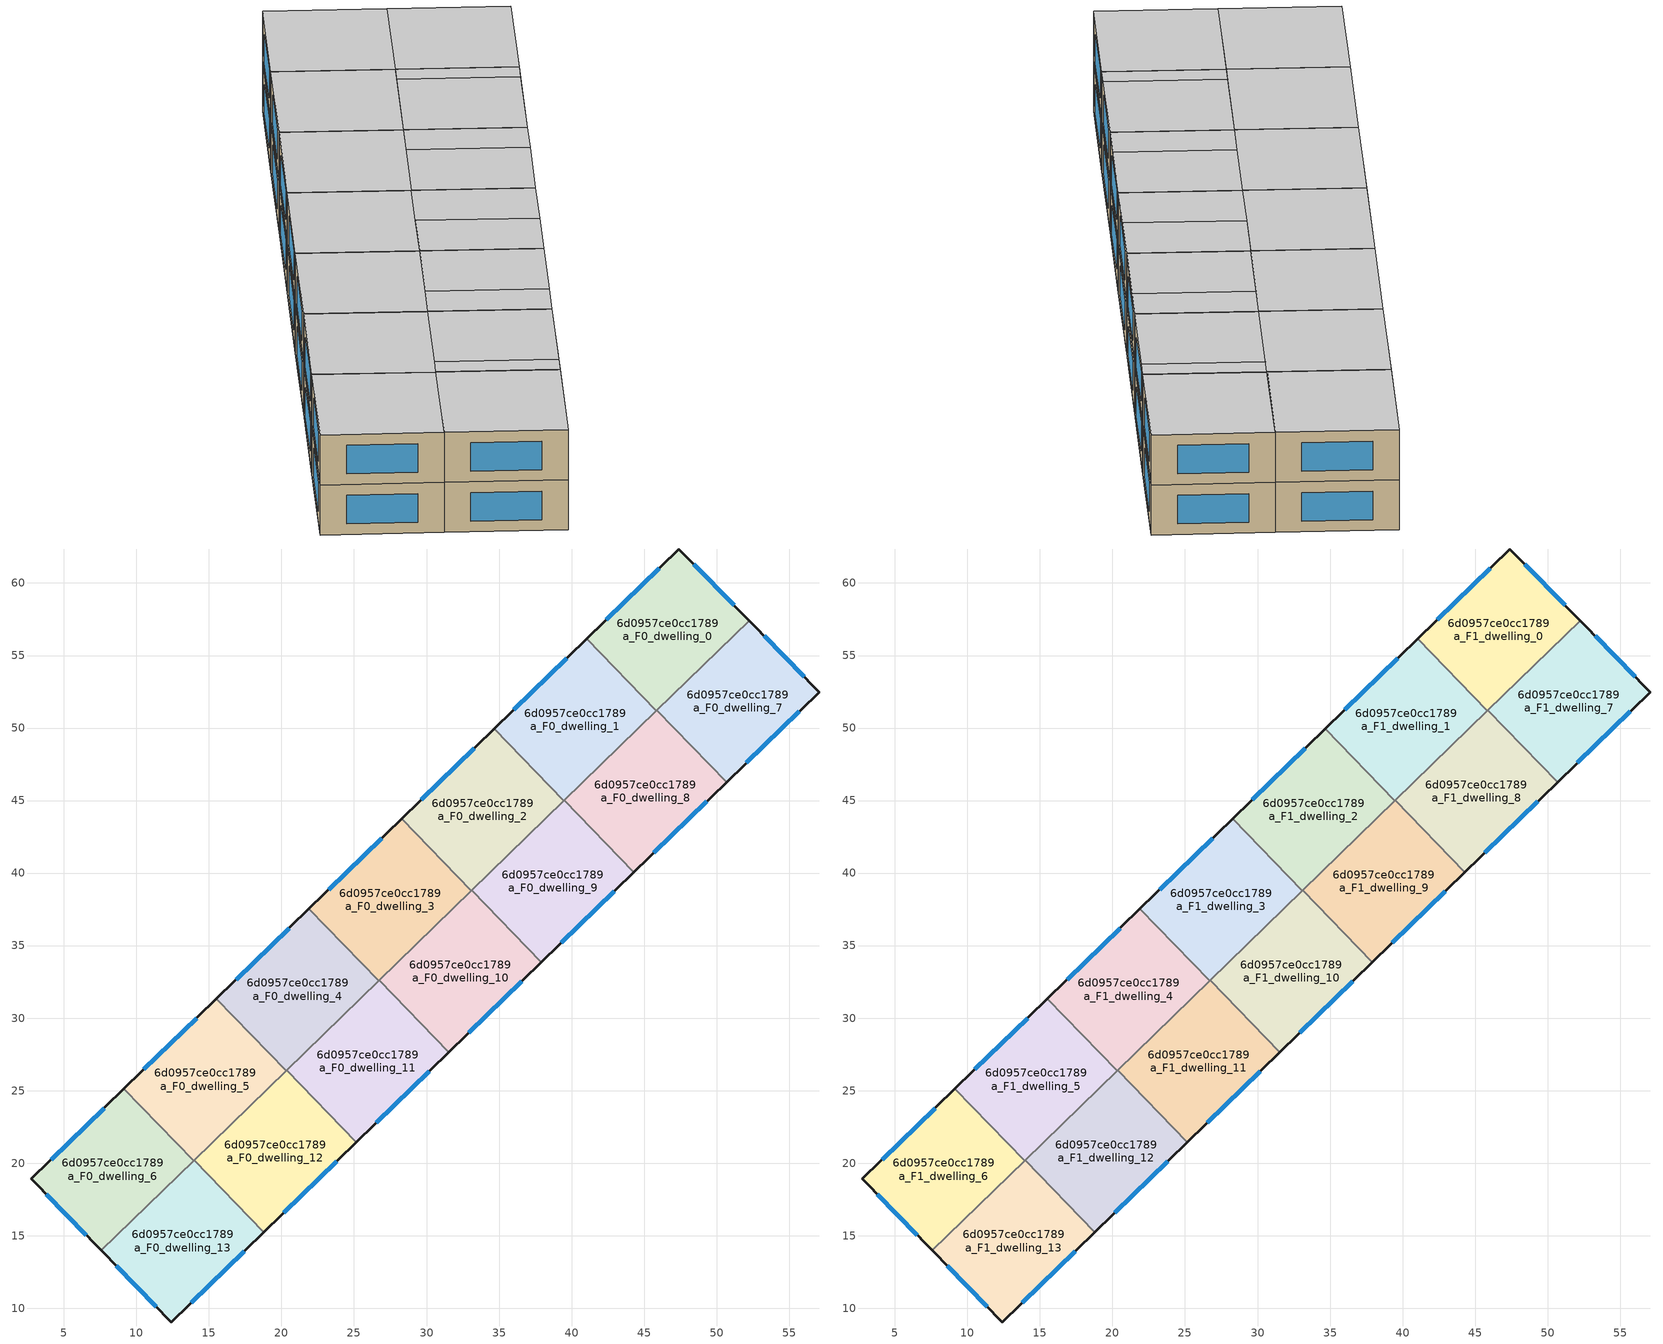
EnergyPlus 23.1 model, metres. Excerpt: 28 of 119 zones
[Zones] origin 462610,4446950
6d0957ce0cc1789a_F0_dwelling_0
 floor ground (EU_floor_Construction): 47.41,62.34 52.24,57.41 45.85,51.2 41.04,56.15 z0
 wall outside (EU_wall_Construction): 52.24,57.41 47.41,62.34 41.04,56.15 z0:3
 wall to 6d0957ce0cc1789a_F0_dwelling_1 (EU_wall_Construction): 41.04,56.15 45.85,51.2 z0:3
 wall to 6d0957ce0cc1789a_F0_dwelling_7 (EU_wall_Construction): 45.87,51.22 52.24,57.41 z0:3
 wall to 6d0957ce0cc1789a_F0_dwelling_8 (EU_wall_Construction): 45.85,51.2 45.87,51.22 z0:3
 window (EU_Window_Construction): 46.04,61.02 42.4,57.47 / 51.2,58.47 48.44,61.29 z0.64:2.36
6d0957ce0cc1789a_F0_dwelling_1
 floor ground (EU_floor_Construction): 41.04,56.15 45.85,51.2 39.47,44.99 34.66,49.94 z0
 wall outside (EU_wall_Construction): 41.04,56.15 34.66,49.94 z0:3
 wall to 6d0957ce0cc1789a_F0_dwelling_2 (EU_wall_Construction): 34.66,49.94 39.47,44.99 z0:3
 wall to 6d0957ce0cc1789a_F0_dwelling_8 (EU_wall_Construction): 39.49,45.01 45.85,51.2 z0:3
 wall to 6d0957ce0cc1789a_F0_dwelling_9 (EU_wall_Construction): 39.47,44.99 39.49,45.01 z0:3
 window (EU_Window_Construction): 39.67,54.82 36.02,51.27 z0.64:2.36
6d0957ce0cc1789a_F0_dwelling_10
 floor ground (EU_floor_Construction): 33.11,38.81 37.92,33.86 31.54,27.66 26.73,32.6 z0
 wall outside (EU_wall_Construction): 31.54,27.66 37.92,33.86 z0:3
 wall to 6d0957ce0cc1789a_F0_dwelling_9 (EU_wall_Construction): 37.92,33.86 33.11,38.81 z0:3
 wall to 6d0957ce0cc1789a_F0_dwelling_11 (EU_wall_Construction): 26.73,32.6 31.54,27.66 z0:3
 wall to 6d0957ce0cc1789a_F0_dwelling_3 (EU_wall_Construction): 33.09,38.79 26.73,32.6 z0:3
 wall to 6d0957ce0cc1789a_F0_dwelling_2 (EU_wall_Construction): 33.11,38.81 33.09,38.79 z0:3
 window (EU_Window_Construction): 32.91,28.98 36.56,32.53 z0.64:2.36
6d0957ce0cc1789a_F0_dwelling_11
 floor ground (EU_floor_Construction): 26.73,32.6 31.54,27.66 25.16,21.45 20.35,26.4 z0
 wall outside (EU_wall_Construction): 25.16,21.45 31.54,27.66 z0:3
 wall to 6d0957ce0cc1789a_F0_dwelling_12 (EU_wall_Construction): 20.35,26.4 25.16,21.45 z0:3
 wall to 6d0957ce0cc1789a_F0_dwelling_4 (EU_wall_Construction): 26.71,32.59 20.35,26.4 z0:3
 wall to 6d0957ce0cc1789a_F0_dwelling_3 (EU_wall_Construction): 26.73,32.6 26.71,32.59 z0:3
 window (EU_Window_Construction): 26.53,22.78 30.18,26.33 z0.64:2.36
6d0957ce0cc1789a_F0_dwelling_12
 floor ground (EU_floor_Construction): 20.35,26.4 25.16,21.45 18.78,15.25 13.97,20.2 z0
 wall outside (EU_wall_Construction): 18.78,15.25 25.16,21.45 z0:3
 wall to 6d0957ce0cc1789a_F0_dwelling_13 (EU_wall_Construction): 13.97,20.2 18.78,15.25 z0:3
 wall to 6d0957ce0cc1789a_F0_dwelling_5 (EU_wall_Construction): 20.33,26.38 13.97,20.2 z0:3
 wall to 6d0957ce0cc1789a_F0_dwelling_4 (EU_wall_Construction): 20.35,26.4 20.33,26.38 z0:3
 window (EU_Window_Construction): 20.15,16.58 23.8,20.12 z0.64:2.36
6d0957ce0cc1789a_F0_dwelling_13
 floor ground (EU_floor_Construction): 13.97,20.2 18.78,15.25 12.41,9.05 7.58,13.98 z0
 wall outside (EU_wall_Construction): 7.58,13.98 12.41,9.05 18.78,15.25 z0:3
 wall to 6d0957ce0cc1789a_F0_dwelling_6 (EU_wall_Construction): 13.95,20.18 7.58,13.98 z0:3
 wall to 6d0957ce0cc1789a_F0_dwelling_5 (EU_wall_Construction): 13.97,20.19 13.95,20.18 z0:3
 window (EU_Window_Construction): 13.78,10.38 17.42,13.92 / 8.62,12.93 11.38,10.11 z0.64:2.36
6d0957ce0cc1789a_F0_dwelling_2
 floor ground (EU_floor_Construction): 34.66,49.94 39.47,44.99 33.09,38.79 28.28,43.74 z0
 wall outside (EU_wall_Construction): 34.66,49.94 28.28,43.74 z0:3
 wall to 6d0957ce0cc1789a_F0_dwelling_3 (EU_wall_Construction): 28.28,43.74 33.09,38.79 z0:3
 wall to 6d0957ce0cc1789a_F0_dwelling_9 (EU_wall_Construction): 33.11,38.81 39.47,44.99 z0:3
 window (EU_Window_Construction): 33.29,48.62 29.64,45.07 z0.64:2.36
6d0957ce0cc1789a_F0_dwelling_3
 floor ground (EU_floor_Construction): 28.28,43.74 33.09,38.79 26.71,32.59 21.9,37.54 z0
 wall outside (EU_wall_Construction): 28.28,43.74 21.9,37.54 z0:3
 wall to 6d0957ce0cc1789a_F0_dwelling_4 (EU_wall_Construction): 21.9,37.54 26.71,32.59 z0:3
 window (EU_Window_Construction): 26.91,42.41 23.26,38.87 z0.64:2.36
6d0957ce0cc1789a_F0_dwelling_4
 floor ground (EU_floor_Construction): 21.9,37.54 26.71,32.59 20.33,26.38 15.52,31.33 z0
 wall outside (EU_wall_Construction): 21.9,37.54 15.52,31.33 z0:3
 wall to 6d0957ce0cc1789a_F0_dwelling_5 (EU_wall_Construction): 15.52,31.33 20.33,26.38 z0:3
 window (EU_Window_Construction): 20.53,36.21 16.88,32.66 z0.64:2.36
6d0957ce0cc1789a_F0_dwelling_5
 floor ground (EU_floor_Construction): 15.52,31.33 20.33,26.38 13.95,20.18 9.14,25.13 z0
 wall outside (EU_wall_Construction): 15.52,31.33 9.14,25.13 z0:3
 wall to 6d0957ce0cc1789a_F0_dwelling_6 (EU_wall_Construction): 9.14,25.13 13.95,20.18 z0:3
 window (EU_Window_Construction): 14.15,30 10.51,26.46 z0.64:2.36
6d0957ce0cc1789a_F0_dwelling_6
 floor ground (EU_floor_Construction): 9.14,25.13 13.95,20.18 7.58,13.98 2.75,18.92 z0
 wall outside (EU_wall_Construction): 9.14,25.13 2.75,18.92 7.58,13.98 z0:3
 window (EU_Window_Construction): 3.79,17.86 6.55,15.04 / 7.77,23.8 4.12,20.25 z0.64:2.36
6d0957ce0cc1789a_F0_dwelling_7
 floor ground (EU_floor_Construction): 52.24,57.41 57.07,52.48 50.68,46.27 45.87,51.22 z0
 wall outside (EU_wall_Construction): 50.68,46.27 57.07,52.48 52.24,57.41 z0:3
 wall to 6d0957ce0cc1789a_F0_dwelling_8 (EU_wall_Construction): 45.87,51.22 50.68,46.27 z0:3
 window (EU_Window_Construction): 56.04,53.54 53.27,56.36 / 52.05,47.6 55.7,51.15 z0.64:2.36
6d0957ce0cc1789a_F0_dwelling_8
 floor ground (EU_floor_Construction): 45.87,51.22 50.68,46.27 44.3,40.07 39.49,45.01 z0
 wall outside (EU_wall_Construction): 44.3,40.07 50.68,46.27 z0:3
 wall to 6d0957ce0cc1789a_F0_dwelling_9 (EU_wall_Construction): 39.49,45.01 44.3,40.07 z0:3
 window (EU_Window_Construction): 45.67,41.39 49.32,44.94 z0.64:2.36
6d0957ce0cc1789a_F0_dwelling_9
 floor ground (EU_floor_Construction): 39.49,45.01 44.3,40.07 37.92,33.86 33.11,38.81 z0
 wall outside (EU_wall_Construction): 37.92,33.86 44.3,40.07 z0:3
 window (EU_Window_Construction): 39.29,35.19 42.94,38.74 z0.64:2.36
6d0957ce0cc1789a_F1_dwelling_0
 floor to 6d0957ce0cc1789a_F0_dwelling_0 (EU_floor_Construction): 47.41,62.34 52.24,57.41 45.85,51.2 41.04,56.15 z3
 wall outside (EU_wall_Construction): 52.24,57.41 47.41,62.34 41.04,56.15 z3:6
 wall to 6d0957ce0cc1789a_F1_dwelling_1 (EU_wall_Construction): 41.04,56.15 45.85,51.2 z3:6
 wall to 6d0957ce0cc1789a_F1_dwelling_7 (EU_wall_Construction): 45.87,51.22 52.24,57.41 z3:6
 wall to 6d0957ce0cc1789a_F1_dwelling_8 (EU_wall_Construction): 45.85,51.2 45.87,51.22 z3:6
 window (EU_Window_Construction): 46.04,61.02 42.4,57.47 / 51.2,58.47 48.44,61.29 z3.64:5.36
 ceiling to 6d0957ce0cc1789a_F2_dwelling_0 (EU_floor_Construction): 52.24,57.41 47.41,62.34 41.04,56.15 45.85,51.2 z6
6d0957ce0cc1789a_F1_dwelling_1
 floor to 6d0957ce0cc1789a_F0_dwelling_1 (EU_floor_Construction): 41.04,56.15 45.85,51.2 39.47,44.99 34.66,49.94 z3
 wall outside (EU_wall_Construction): 41.04,56.15 34.66,49.94 z3:6
 wall to 6d0957ce0cc1789a_F1_dwelling_2 (EU_wall_Construction): 34.66,49.94 39.47,44.99 z3:6
 wall to 6d0957ce0cc1789a_F1_dwelling_8 (EU_wall_Construction): 39.49,45.01 45.85,51.2 z3:6
 wall to 6d0957ce0cc1789a_F1_dwelling_9 (EU_wall_Construction): 39.47,44.99 39.49,45.01 z3:6
 window (EU_Window_Construction): 39.67,54.82 36.02,51.27 z3.64:5.36
 ceiling to 6d0957ce0cc1789a_F2_dwelling_1 (EU_floor_Construction): 45.85,51.2 41.04,56.15 34.66,49.94 39.47,44.99 z6
6d0957ce0cc1789a_F1_dwelling_10
 floor to 6d0957ce0cc1789a_F0_dwelling_10 (EU_floor_Construction): 33.11,38.81 37.92,33.86 31.54,27.66 26.73,32.6 z3
 wall outside (EU_wall_Construction): 31.54,27.66 37.92,33.86 z3:6
 wall to 6d0957ce0cc1789a_F1_dwelling_9 (EU_wall_Construction): 37.92,33.86 33.11,38.81 z3:6
 wall to 6d0957ce0cc1789a_F1_dwelling_11 (EU_wall_Construction): 26.73,32.6 31.54,27.66 z3:6
 wall to 6d0957ce0cc1789a_F1_dwelling_3 (EU_wall_Construction): 33.09,38.79 26.73,32.6 z3:6
 wall to 6d0957ce0cc1789a_F1_dwelling_2 (EU_wall_Construction): 33.11,38.81 33.09,38.79 z3:6
 window (EU_Window_Construction): 32.91,28.98 36.56,32.53 z3.64:5.36
 ceiling to 6d0957ce0cc1789a_F2_dwelling_10 (EU_floor_Construction): 34.73,30.76 29.92,35.71 26.73,32.6 31.54,27.66 z6
 ceiling adiabatic (EU_roof_Construction): 37.92,33.86 33.11,38.81 29.92,35.71 34.73,30.76 z6
6d0957ce0cc1789a_F1_dwelling_11
 floor to 6d0957ce0cc1789a_F0_dwelling_11 (EU_floor_Construction): 26.73,32.6 31.54,27.66 25.16,21.45 20.35,26.4 z3
 wall outside (EU_wall_Construction): 25.16,21.45 31.54,27.66 z3:6
 wall to 6d0957ce0cc1789a_F1_dwelling_12 (EU_wall_Construction): 20.35,26.4 25.16,21.45 z3:6
 wall to 6d0957ce0cc1789a_F1_dwelling_4 (EU_wall_Construction): 26.71,32.59 20.35,26.4 z3:6
 wall to 6d0957ce0cc1789a_F1_dwelling_3 (EU_wall_Construction): 26.73,32.6 26.71,32.59 z3:6
 window (EU_Window_Construction): 26.53,22.78 30.18,26.33 z3.64:5.36
 ceiling adiabatic (EU_roof_Construction): 27.29,23.52 22.48,28.47 20.35,26.4 25.16,21.45 z6
 ceiling to 6d0957ce0cc1789a_F2_dwelling_10 (EU_floor_Construction): 31.54,27.66 26.73,32.6 22.48,28.47 27.29,23.52 z6
6d0957ce0cc1789a_F1_dwelling_12
 floor to 6d0957ce0cc1789a_F0_dwelling_12 (EU_floor_Construction): 20.35,26.4 25.16,21.45 18.78,15.25 13.97,20.2 z3
 wall outside (EU_wall_Construction): 18.78,15.25 25.16,21.45 z3:6
 wall to 6d0957ce0cc1789a_F1_dwelling_13 (EU_wall_Construction): 13.97,20.2 18.78,15.25 z3:6
 wall to 6d0957ce0cc1789a_F1_dwelling_5 (EU_wall_Construction): 20.33,26.38 13.97,20.2 z3:6
 wall to 6d0957ce0cc1789a_F1_dwelling_4 (EU_wall_Construction): 20.35,26.4 20.33,26.38 z3:6
 window (EU_Window_Construction): 20.15,16.58 23.8,20.12 z3.64:5.36
 ceiling to 6d0957ce0cc1789a_F2_dwelling_12 (EU_floor_Construction): 19.85,16.28 15.03,21.23 13.97,20.2 18.78,15.25 z6
 ceiling to 6d0957ce0cc1789a_F2_dwelling_11 (EU_floor_Construction): 25.16,21.45 20.35,26.4 15.03,21.23 19.85,16.28 z6
6d0957ce0cc1789a_F1_dwelling_13
 floor to 6d0957ce0cc1789a_F0_dwelling_13 (EU_floor_Construction): 13.97,20.2 18.78,15.25 12.41,9.05 7.58,13.98 z3
 wall outside (EU_wall_Construction): 7.58,13.98 12.41,9.05 18.78,15.25 z3:6
 wall to 6d0957ce0cc1789a_F1_dwelling_6 (EU_wall_Construction): 13.95,20.18 7.58,13.98 z3:6
 wall to 6d0957ce0cc1789a_F1_dwelling_5 (EU_wall_Construction): 13.97,20.19 13.95,20.18 z3:6
 window (EU_Window_Construction): 13.78,10.38 17.42,13.92 / 8.62,12.93 11.38,10.11 z3.64:5.36
 ceiling to 6d0957ce0cc1789a_F2_dwelling_12 (EU_floor_Construction): 18.78,15.25 13.97,20.2 7.58,13.98 12.41,9.05 z6
6d0957ce0cc1789a_F1_dwelling_2
 floor to 6d0957ce0cc1789a_F0_dwelling_2 (EU_floor_Construction): 34.66,49.94 39.47,44.99 33.09,38.79 28.28,43.74 z3
 wall outside (EU_wall_Construction): 34.66,49.94 28.28,43.74 z3:6
 wall to 6d0957ce0cc1789a_F1_dwelling_3 (EU_wall_Construction): 28.28,43.74 33.09,38.79 z3:6
 wall to 6d0957ce0cc1789a_F1_dwelling_9 (EU_wall_Construction): 33.11,38.81 39.47,44.99 z3:6
 window (EU_Window_Construction): 33.29,48.62 29.64,45.07 z3.64:5.36
 ceiling to 6d0957ce0cc1789a_F2_dwelling_2 (EU_floor_Construction): 39.47,44.99 34.66,49.94 28.28,43.74 33.09,38.79 z6
6d0957ce0cc1789a_F1_dwelling_3
 floor to 6d0957ce0cc1789a_F0_dwelling_3 (EU_floor_Construction): 28.28,43.74 33.09,38.79 26.71,32.59 21.9,37.54 z3
 wall outside (EU_wall_Construction): 28.28,43.74 21.9,37.54 z3:6
 wall to 6d0957ce0cc1789a_F1_dwelling_4 (EU_wall_Construction): 21.9,37.54 26.71,32.59 z3:6
 window (EU_Window_Construction): 26.91,42.41 23.26,38.87 z3.64:5.36
 ceiling to 6d0957ce0cc1789a_F2_dwelling_3 (EU_floor_Construction): 33.09,38.79 28.28,43.74 21.9,37.54 26.71,32.59 z6
6d0957ce0cc1789a_F1_dwelling_4
 floor to 6d0957ce0cc1789a_F0_dwelling_4 (EU_floor_Construction): 21.9,37.54 26.71,32.59 20.33,26.38 15.52,31.33 z3
 wall outside (EU_wall_Construction): 21.9,37.54 15.52,31.33 z3:6
 wall to 6d0957ce0cc1789a_F1_dwelling_5 (EU_wall_Construction): 15.52,31.33 20.33,26.38 z3:6
 window (EU_Window_Construction): 20.53,36.21 16.88,32.66 z3.64:5.36
 ceiling to 6d0957ce0cc1789a_F2_dwelling_4 (EU_floor_Construction): 26.71,32.59 21.9,37.54 15.52,31.33 20.33,26.38 z6
6d0957ce0cc1789a_F1_dwelling_5
 floor to 6d0957ce0cc1789a_F0_dwelling_5 (EU_floor_Construction): 15.52,31.33 20.33,26.38 13.95,20.18 9.14,25.13 z3
 wall outside (EU_wall_Construction): 15.52,31.33 9.14,25.13 z3:6
 wall to 6d0957ce0cc1789a_F1_dwelling_6 (EU_wall_Construction): 9.14,25.13 13.95,20.18 z3:6
 window (EU_Window_Construction): 14.15,30 10.51,26.46 z3.64:5.36
 ceiling to 6d0957ce0cc1789a_F2_dwelling_5 (EU_floor_Construction): 20.33,26.38 15.52,31.33 9.14,25.13 13.95,20.18 z6
6d0957ce0cc1789a_F1_dwelling_6
 floor to 6d0957ce0cc1789a_F0_dwelling_6 (EU_floor_Construction): 9.14,25.13 13.95,20.18 7.58,13.98 2.75,18.92 z3
 wall outside (EU_wall_Construction): 9.14,25.13 2.75,18.92 7.58,13.98 z3:6
 window (EU_Window_Construction): 3.79,17.86 6.55,15.04 / 7.77,23.8 4.12,20.25 z3.64:5.36
 ceiling to 6d0957ce0cc1789a_F2_dwelling_6 (EU_floor_Construction): 13.95,20.18 9.14,25.13 2.75,18.92 7.58,13.98 z6
6d0957ce0cc1789a_F1_dwelling_7
 floor to 6d0957ce0cc1789a_F0_dwelling_7 (EU_floor_Construction): 52.24,57.41 57.07,52.48 50.68,46.27 45.87,51.22 z3
 wall outside (EU_wall_Construction): 50.68,46.27 57.07,52.48 52.24,57.41 z3:6
 wall to 6d0957ce0cc1789a_F1_dwelling_8 (EU_wall_Construction): 45.87,51.22 50.68,46.27 z3:6
 window (EU_Window_Construction): 56.04,53.54 53.27,56.36 / 52.05,47.6 55.7,51.15 z3.64:5.36
 ceiling to 6d0957ce0cc1789a_F2_dwelling_7 (EU_floor_Construction): 57.07,52.48 52.24,57.41 45.87,51.22 50.68,46.27 z6
6d0957ce0cc1789a_F1_dwelling_8
 floor to 6d0957ce0cc1789a_F0_dwelling_8 (EU_floor_Construction): 45.87,51.22 50.68,46.27 44.3,40.07 39.49,45.01 z3
 wall outside (EU_wall_Construction): 44.3,40.07 50.68,46.27 z3:6
 wall to 6d0957ce0cc1789a_F1_dwelling_9 (EU_wall_Construction): 39.49,45.01 44.3,40.07 z3:6
 window (EU_Window_Construction): 45.67,41.39 49.32,44.94 z3.64:5.36
 ceiling adiabatic (EU_roof_Construction): 49.62,45.24 44.81,50.18 39.49,45.01 44.3,40.07 z6
 ceiling to 6d0957ce0cc1789a_F2_dwelling_7 (EU_floor_Construction): 50.68,46.27 45.87,51.22 44.81,50.18 49.62,45.24 z6
6d0957ce0cc1789a_F1_dwelling_9
 floor to 6d0957ce0cc1789a_F0_dwelling_9 (EU_floor_Construction): 39.49,45.01 44.3,40.07 37.92,33.86 33.11,38.81 z3
 wall outside (EU_wall_Construction): 37.92,33.86 44.3,40.07 z3:6
 window (EU_Window_Construction): 39.29,35.19 42.94,38.74 z3.64:5.36
 ceiling to 6d0957ce0cc1789a_F2_dwelling_9 (EU_floor_Construction): 42.18,38 37.36,42.95 33.11,38.81 37.92,33.86 z6
 ceiling adiabatic (EU_roof_Construction): 44.3,40.07 39.49,45.01 37.36,42.95 42.18,38 z6
[Building]
EU S2 Campaign: North Axis=0; Terrain=City; Solar Distribution=FullExterior
[Site:Location]
Yerevan-Zvartnots.Intl.AP: Latitude=40.15; Longitude=44.383; Time Zone=4; Elevation=854
[SizingPeriod:WeatherFileDays]
AnnualSizingPeriod: Begin Month=1; Begin Day of Month=1; End Month=12; End Day of Month=31; Day of Week for Start Day=Monday; Use Weather File Daylight Saving Period=No; Use Weather File Rain and Snow Indicators=No
[MATERIAL]
EU_InternalMass_Material: Roughness=MediumRough; Thickness=0.1; Conductivity=1; Density=1800; Specific Heat=900; Thermal Absorptance=0.9; Solar Absorptance=0.7; Visible Absorptance=0.7
[MATERIAL:NOMASS] Roughness=MediumRough; Thermal Absorptance=0.9; Solar Absorptance=0.7; Visible Absorptance=0.7
Name | Thermal Resistance
EU_wall_NoMass | 1.05043
EU_roof_NoMass | 1.45357
EU_floor_NoMass | 0.478065
[WINDOWMATERIAL:SIMPLEGLAZINGSYSTEM]
EU_Window_SimpleGlazing: UFactor=2.5566; Solar Heat Gain Coefficient=0.75; Visible Transmittance=0.75
[CONSTRUCTION]
EU_wall_Construction: EU_wall_NoMass
EU_roof_Construction: EU_roof_NoMass
EU_floor_Construction: EU_floor_NoMass
EU_Window_Construction: EU_Window_SimpleGlazing
EU_InternalMass_Construction: EU_InternalMass_Material
[ZONE] Type=1; Multiplier=1; Ceiling Height=autocalculate; Floor Area=autocalculate; Part of Total Floor Area=Yes
Name | Volume
6d0957ce0cc1789a_F0_dwelling_0; 6d0957ce0cc1789a_F1_dwelling_0; 6d0957ce0cc1789a_F0_dwelling_7; 6d0957ce0cc1789a_F1_dwelling_7 | 184.315
6d0957ce0cc1789a_F0_dwelling_1; 6d0957ce0cc1789a_F1_dwelling_1 | 184.337
6d0957ce0cc1789a_F0_dwelling_10; 6d0957ce0cc1789a_F1_dwelling_10 | 184.335
6d0957ce0cc1789a_F0_dwelling_11; 6d0957ce0cc1789a_F1_dwelling_11 | 184.306
6d0957ce0cc1789a_F0_dwelling_12; 6d0957ce0cc1789a_F1_dwelling_12; 6d0957ce0cc1789a_F0_dwelling_9; 6d0957ce0cc1789a_F1_dwelling_9 | 184.318
6d0957ce0cc1789a_F0_dwelling_13; 6d0957ce0cc1789a_F1_dwelling_13 | 184.302
6d0957ce0cc1789a_F0_dwelling_2; 6d0957ce0cc1789a_F1_dwelling_2 | 184.326
6d0957ce0cc1789a_F0_dwelling_3; 6d0957ce0cc1789a_F1_dwelling_3; 6d0957ce0cc1789a_F0_dwelling_4; 6d0957ce0cc1789a_F1_dwelling_4 | 184.329
6d0957ce0cc1789a_F0_dwelling_5; 6d0957ce0cc1789a_F1_dwelling_5 | 184.33
6d0957ce0cc1789a_F0_dwelling_6; 6d0957ce0cc1789a_F1_dwelling_6 | 184.331
6d0957ce0cc1789a_F0_dwelling_8; 6d0957ce0cc1789a_F1_dwelling_8 | 184.288
[INTERNALMASS] Construction=EU_InternalMass_Construction
Name | Zone or ZoneList | Surface Area
6d0957ce0cc1789a_F0_dwelling_0_EU_InternalMass | 6d0957ce0cc1789a_F0_dwelling_0 | 61.4383
6d0957ce0cc1789a_F0_dwelling_1_EU_InternalMass | 6d0957ce0cc1789a_F0_dwelling_1 | 61.4456
6d0957ce0cc1789a_F0_dwelling_2_EU_InternalMass | 6d0957ce0cc1789a_F0_dwelling_2 | 61.4421
6d0957ce0cc1789a_F0_dwelling_3_EU_InternalMass | 6d0957ce0cc1789a_F0_dwelling_3 | 61.4429
6d0957ce0cc1789a_F0_dwelling_4_EU_InternalMass | 6d0957ce0cc1789a_F0_dwelling_4 | 61.4429
6d0957ce0cc1789a_F0_dwelling_5_EU_InternalMass | 6d0957ce0cc1789a_F0_dwelling_5 | 61.4435
6d0957ce0cc1789a_F0_dwelling_6_EU_InternalMass | 6d0957ce0cc1789a_F0_dwelling_6 | 61.4437
6d0957ce0cc1789a_F0_dwelling_7_EU_InternalMass | 6d0957ce0cc1789a_F0_dwelling_7 | 61.4383
6d0957ce0cc1789a_F0_dwelling_8_EU_InternalMass | 6d0957ce0cc1789a_F0_dwelling_8 | 61.4295
6d0957ce0cc1789a_F0_dwelling_9_EU_InternalMass | 6d0957ce0cc1789a_F0_dwelling_9 | 61.4393
6d0957ce0cc1789a_F0_dwelling_10_EU_InternalMass | 6d0957ce0cc1789a_F0_dwelling_10 | 61.4449
6d0957ce0cc1789a_F0_dwelling_11_EU_InternalMass | 6d0957ce0cc1789a_F0_dwelling_11 | 61.4351
6d0957ce0cc1789a_F0_dwelling_12_EU_InternalMass | 6d0957ce0cc1789a_F0_dwelling_12 | 61.4393
6d0957ce0cc1789a_F0_dwelling_13_EU_InternalMass | 6d0957ce0cc1789a_F0_dwelling_13 | 61.4339
6d0957ce0cc1789a_F1_dwelling_0_EU_InternalMass | 6d0957ce0cc1789a_F1_dwelling_0 | 61.4383
6d0957ce0cc1789a_F1_dwelling_1_EU_InternalMass | 6d0957ce0cc1789a_F1_dwelling_1 | 61.4456
6d0957ce0cc1789a_F1_dwelling_2_EU_InternalMass | 6d0957ce0cc1789a_F1_dwelling_2 | 61.4421
6d0957ce0cc1789a_F1_dwelling_3_EU_InternalMass | 6d0957ce0cc1789a_F1_dwelling_3 | 61.4429
6d0957ce0cc1789a_F1_dwelling_4_EU_InternalMass | 6d0957ce0cc1789a_F1_dwelling_4 | 61.4429
6d0957ce0cc1789a_F1_dwelling_5_EU_InternalMass | 6d0957ce0cc1789a_F1_dwelling_5 | 61.4435
6d0957ce0cc1789a_F1_dwelling_6_EU_InternalMass | 6d0957ce0cc1789a_F1_dwelling_6 | 61.4437
6d0957ce0cc1789a_F1_dwelling_7_EU_InternalMass | 6d0957ce0cc1789a_F1_dwelling_7 | 61.4383
6d0957ce0cc1789a_F1_dwelling_8_EU_InternalMass | 6d0957ce0cc1789a_F1_dwelling_8 | 61.4295
6d0957ce0cc1789a_F1_dwelling_9_EU_InternalMass | 6d0957ce0cc1789a_F1_dwelling_9 | 61.4393
6d0957ce0cc1789a_F1_dwelling_10_EU_InternalMass | 6d0957ce0cc1789a_F1_dwelling_10 | 61.4449
6d0957ce0cc1789a_F1_dwelling_11_EU_InternalMass | 6d0957ce0cc1789a_F1_dwelling_11 | 61.4351
6d0957ce0cc1789a_F1_dwelling_12_EU_InternalMass | 6d0957ce0cc1789a_F1_dwelling_12 | 61.4393
6d0957ce0cc1789a_F1_dwelling_13_EU_InternalMass | 6d0957ce0cc1789a_F1_dwelling_13 | 61.4339
[OTHEREQUIPMENT] Fuel Type=Electricity; Design Level Calculation Method=Watts/Area; Power per Zone Floor Area=1; Fraction Latent=0; Fraction Radiant=0; Fraction Lost=0; Carbon Dioxide Generation Rate=0; EndUse Subcategory=EU_Step8_InternalGains
Name | Zone or ZoneList or Space or SpaceList | Schedule
EU_Step8_InternalGain_6d0957ce0cc1789a_F0_dwelling_0_f000 | 6d0957ce0cc1789a_F0_dwelling_0 | EU_Step8_GainSchedule_6d0957ce0cc1789a_F0_dwelling_0_f000
EU_Step8_InternalGain_6d0957ce0cc1789a_F0_dwelling_1_f000 | 6d0957ce0cc1789a_F0_dwelling_1 | EU_Step8_GainSchedule_6d0957ce0cc1789a_F0_dwelling_1_f000
EU_Step8_InternalGain_6d0957ce0cc1789a_F0_dwelling_2_f000 | 6d0957ce0cc1789a_F0_dwelling_2 | EU_Step8_GainSchedule_6d0957ce0cc1789a_F0_dwelling_2_f000
EU_Step8_InternalGain_6d0957ce0cc1789a_F0_dwelling_3_f000 | 6d0957ce0cc1789a_F0_dwelling_3 | EU_Step8_GainSchedule_6d0957ce0cc1789a_F0_dwelling_3_f000
EU_Step8_InternalGain_6d0957ce0cc1789a_F0_dwelling_4_f000 | 6d0957ce0cc1789a_F0_dwelling_4 | EU_Step8_GainSchedule_6d0957ce0cc1789a_F0_dwelling_4_f000
EU_Step8_InternalGain_6d0957ce0cc1789a_F0_dwelling_5_f000 | 6d0957ce0cc1789a_F0_dwelling_5 | EU_Step8_GainSchedule_6d0957ce0cc1789a_F0_dwelling_5_f000
EU_Step8_InternalGain_6d0957ce0cc1789a_F0_dwelling_6_f000 | 6d0957ce0cc1789a_F0_dwelling_6 | EU_Step8_GainSchedule_6d0957ce0cc1789a_F0_dwelling_6_f000
EU_Step8_InternalGain_6d0957ce0cc1789a_F0_dwelling_7_f000 | 6d0957ce0cc1789a_F0_dwelling_7 | EU_Step8_GainSchedule_6d0957ce0cc1789a_F0_dwelling_7_f000
EU_Step8_InternalGain_6d0957ce0cc1789a_F0_dwelling_8_f000 | 6d0957ce0cc1789a_F0_dwelling_8 | EU_Step8_GainSchedule_6d0957ce0cc1789a_F0_dwelling_8_f000
EU_Step8_InternalGain_6d0957ce0cc1789a_F0_dwelling_9_f000 | 6d0957ce0cc1789a_F0_dwelling_9 | EU_Step8_GainSchedule_6d0957ce0cc1789a_F0_dwelling_9_f000
EU_Step8_InternalGain_6d0957ce0cc1789a_F0_dwelling_10_f000 | 6d0957ce0cc1789a_F0_dwelling_10 | EU_Step8_GainSchedule_6d0957ce0cc1789a_F0_dwelling_10_f000
EU_Step8_InternalGain_6d0957ce0cc1789a_F0_dwelling_11_f000 | 6d0957ce0cc1789a_F0_dwelling_11 | EU_Step8_GainSchedule_6d0957ce0cc1789a_F0_dwelling_11_f000
EU_Step8_InternalGain_6d0957ce0cc1789a_F0_dwelling_12_f000 | 6d0957ce0cc1789a_F0_dwelling_12 | EU_Step8_GainSchedule_6d0957ce0cc1789a_F0_dwelling_12_f000
EU_Step8_InternalGain_6d0957ce0cc1789a_F0_dwelling_13_f000 | 6d0957ce0cc1789a_F0_dwelling_13 | EU_Step8_GainSchedule_6d0957ce0cc1789a_F0_dwelling_13_f000
EU_Step8_InternalGain_6d0957ce0cc1789a_F1_dwelling_0_f000 | 6d0957ce0cc1789a_F1_dwelling_0 | EU_Step8_GainSchedule_6d0957ce0cc1789a_F1_dwelling_0_f000
EU_Step8_InternalGain_6d0957ce0cc1789a_F1_dwelling_1_f000 | 6d0957ce0cc1789a_F1_dwelling_1 | EU_Step8_GainSchedule_6d0957ce0cc1789a_F1_dwelling_1_f000
EU_Step8_InternalGain_6d0957ce0cc1789a_F1_dwelling_2_f000 | 6d0957ce0cc1789a_F1_dwelling_2 | EU_Step8_GainSchedule_6d0957ce0cc1789a_F1_dwelling_2_f000
EU_Step8_InternalGain_6d0957ce0cc1789a_F1_dwelling_3_f000 | 6d0957ce0cc1789a_F1_dwelling_3 | EU_Step8_GainSchedule_6d0957ce0cc1789a_F1_dwelling_3_f000
EU_Step8_InternalGain_6d0957ce0cc1789a_F1_dwelling_4_f000 | 6d0957ce0cc1789a_F1_dwelling_4 | EU_Step8_GainSchedule_6d0957ce0cc1789a_F1_dwelling_4_f000
EU_Step8_InternalGain_6d0957ce0cc1789a_F1_dwelling_5_f000 | 6d0957ce0cc1789a_F1_dwelling_5 | EU_Step8_GainSchedule_6d0957ce0cc1789a_F1_dwelling_5_f000
EU_Step8_InternalGain_6d0957ce0cc1789a_F1_dwelling_6_f000 | 6d0957ce0cc1789a_F1_dwelling_6 | EU_Step8_GainSchedule_6d0957ce0cc1789a_F1_dwelling_6_f000
EU_Step8_InternalGain_6d0957ce0cc1789a_F1_dwelling_7_f000 | 6d0957ce0cc1789a_F1_dwelling_7 | EU_Step8_GainSchedule_6d0957ce0cc1789a_F1_dwelling_7_f000
EU_Step8_InternalGain_6d0957ce0cc1789a_F1_dwelling_8_f000 | 6d0957ce0cc1789a_F1_dwelling_8 | EU_Step8_GainSchedule_6d0957ce0cc1789a_F1_dwelling_8_f000
EU_Step8_InternalGain_6d0957ce0cc1789a_F1_dwelling_9_f000 | 6d0957ce0cc1789a_F1_dwelling_9 | EU_Step8_GainSchedule_6d0957ce0cc1789a_F1_dwelling_9_f000
EU_Step8_InternalGain_6d0957ce0cc1789a_F1_dwelling_10_f000 | 6d0957ce0cc1789a_F1_dwelling_10 | EU_Step8_GainSchedule_6d0957ce0cc1789a_F1_dwelling_10_f000
EU_Step8_InternalGain_6d0957ce0cc1789a_F1_dwelling_11_f000 | 6d0957ce0cc1789a_F1_dwelling_11 | EU_Step8_GainSchedule_6d0957ce0cc1789a_F1_dwelling_11_f000
EU_Step8_InternalGain_6d0957ce0cc1789a_F1_dwelling_12_f000 | 6d0957ce0cc1789a_F1_dwelling_12 | EU_Step8_GainSchedule_6d0957ce0cc1789a_F1_dwelling_12_f000
EU_Step8_InternalGain_6d0957ce0cc1789a_F1_dwelling_13_f000 | 6d0957ce0cc1789a_F1_dwelling_13 | EU_Step8_GainSchedule_6d0957ce0cc1789a_F1_dwelling_13_f000
[ZONEVENTILATION:DESIGNFLOWRATE] Schedule=EU_AlwaysOn; Design Flow Rate Calculation Method=AirChanges/Hour; Air Changes per Hour=0.557805; Ventilation Type=Natural; Fan Pressure Rise=0; Fan Total Efficiency=1; Constant Term Coefficient=1; Temperature Term Coefficient=0; Velocity Term Coefficient=0; Velocity Squared Term Coefficient=0; Minimum Indoor Temperature=-100; Maximum Indoor Temperature=100; Delta Temperature=-100; Minimum Outdoor Temperature=-100; Maximum Outdoor Temperature=100; Maximum Wind Speed=40
Name | Zone or ZoneList or Space or SpaceList
EU_ConstantAir_6d0957ce0cc1789a_F0_dwelling_0 | 6d0957ce0cc1789a_F0_dwelling_0
EU_ConstantAir_6d0957ce0cc1789a_F0_dwelling_1 | 6d0957ce0cc1789a_F0_dwelling_1
EU_ConstantAir_6d0957ce0cc1789a_F0_dwelling_2 | 6d0957ce0cc1789a_F0_dwelling_2
EU_ConstantAir_6d0957ce0cc1789a_F0_dwelling_3 | 6d0957ce0cc1789a_F0_dwelling_3
EU_ConstantAir_6d0957ce0cc1789a_F0_dwelling_4 | 6d0957ce0cc1789a_F0_dwelling_4
EU_ConstantAir_6d0957ce0cc1789a_F0_dwelling_5 | 6d0957ce0cc1789a_F0_dwelling_5
EU_ConstantAir_6d0957ce0cc1789a_F0_dwelling_6 | 6d0957ce0cc1789a_F0_dwelling_6
EU_ConstantAir_6d0957ce0cc1789a_F0_dwelling_7 | 6d0957ce0cc1789a_F0_dwelling_7
EU_ConstantAir_6d0957ce0cc1789a_F0_dwelling_8 | 6d0957ce0cc1789a_F0_dwelling_8
EU_ConstantAir_6d0957ce0cc1789a_F0_dwelling_9 | 6d0957ce0cc1789a_F0_dwelling_9
EU_ConstantAir_6d0957ce0cc1789a_F0_dwelling_10 | 6d0957ce0cc1789a_F0_dwelling_10
EU_ConstantAir_6d0957ce0cc1789a_F0_dwelling_11 | 6d0957ce0cc1789a_F0_dwelling_11
EU_ConstantAir_6d0957ce0cc1789a_F0_dwelling_12 | 6d0957ce0cc1789a_F0_dwelling_12
EU_ConstantAir_6d0957ce0cc1789a_F0_dwelling_13 | 6d0957ce0cc1789a_F0_dwelling_13
EU_ConstantAir_6d0957ce0cc1789a_F1_dwelling_0 | 6d0957ce0cc1789a_F1_dwelling_0
EU_ConstantAir_6d0957ce0cc1789a_F1_dwelling_1 | 6d0957ce0cc1789a_F1_dwelling_1
EU_ConstantAir_6d0957ce0cc1789a_F1_dwelling_2 | 6d0957ce0cc1789a_F1_dwelling_2
EU_ConstantAir_6d0957ce0cc1789a_F1_dwelling_3 | 6d0957ce0cc1789a_F1_dwelling_3
EU_ConstantAir_6d0957ce0cc1789a_F1_dwelling_4 | 6d0957ce0cc1789a_F1_dwelling_4
EU_ConstantAir_6d0957ce0cc1789a_F1_dwelling_5 | 6d0957ce0cc1789a_F1_dwelling_5
EU_ConstantAir_6d0957ce0cc1789a_F1_dwelling_6 | 6d0957ce0cc1789a_F1_dwelling_6
EU_ConstantAir_6d0957ce0cc1789a_F1_dwelling_7 | 6d0957ce0cc1789a_F1_dwelling_7
EU_ConstantAir_6d0957ce0cc1789a_F1_dwelling_8 | 6d0957ce0cc1789a_F1_dwelling_8
EU_ConstantAir_6d0957ce0cc1789a_F1_dwelling_9 | 6d0957ce0cc1789a_F1_dwelling_9
EU_ConstantAir_6d0957ce0cc1789a_F1_dwelling_10 | 6d0957ce0cc1789a_F1_dwelling_10
EU_ConstantAir_6d0957ce0cc1789a_F1_dwelling_11 | 6d0957ce0cc1789a_F1_dwelling_11
EU_ConstantAir_6d0957ce0cc1789a_F1_dwelling_12 | 6d0957ce0cc1789a_F1_dwelling_12
EU_ConstantAir_6d0957ce0cc1789a_F1_dwelling_13 | 6d0957ce0cc1789a_F1_dwelling_13
[HVACTEMPLATE:THERMOSTAT] Constant Heating Setpoint=20; Constant Cooling Setpoint=50
EU_HeatOnly_6d0957ce0cc1789a_F0_dwelling_0; EU_HeatOnly_6d0957ce0cc1789a_F0_dwelling_1; EU_HeatOnly_6d0957ce0cc1789a_F0_dwelling_2; EU_HeatOnly_6d0957ce0cc1789a_F0_dwelling_3; EU_HeatOnly_6d0957ce0cc1789a_F0_dwelling_4; EU_HeatOnly_6d0957ce0cc1789a_F0_dwelling_5; EU_HeatOnly_6d0957ce0cc1789a_F0_dwelling_6; EU_HeatOnly_6d0957ce0cc1789a_F0_dwelling_7; EU_HeatOnly_6d0957ce0cc1789a_F0_dwelling_8; EU_HeatOnly_6d0957ce0cc1789a_F0_dwelling_9; EU_HeatOnly_6d0957ce0cc1789a_F0_dwelling_10; EU_HeatOnly_6d0957ce0cc1789a_F0_dwelling_11; EU_HeatOnly_6d0957ce0cc1789a_F0_dwelling_12; EU_HeatOnly_6d0957ce0cc1789a_F0_dwelling_13; EU_HeatOnly_6d0957ce0cc1789a_F1_dwelling_0; EU_HeatOnly_6d0957ce0cc1789a_F1_dwelling_1; EU_HeatOnly_6d0957ce0cc1789a_F1_dwelling_2; EU_HeatOnly_6d0957ce0cc1789a_F1_dwelling_3; EU_HeatOnly_6d0957ce0cc1789a_F1_dwelling_4; EU_HeatOnly_6d0957ce0cc1789a_F1_dwelling_5; EU_HeatOnly_6d0957ce0cc1789a_F1_dwelling_6; EU_HeatOnly_6d0957ce0cc1789a_F1_dwelling_7; EU_HeatOnly_6d0957ce0cc1789a_F1_dwelling_8; EU_HeatOnly_6d0957ce0cc1789a_F1_dwelling_9; EU_HeatOnly_6d0957ce0cc1789a_F1_dwelling_10; EU_HeatOnly_6d0957ce0cc1789a_F1_dwelling_11; EU_HeatOnly_6d0957ce0cc1789a_F1_dwelling_12; EU_HeatOnly_6d0957ce0cc1789a_F1_dwelling_13; EU_HeatOnly_6d0957ce0cc1789a_F2_dwelling_0; EU_HeatOnly_6d0957ce0cc1789a_F2_dwelling_1; EU_HeatOnly_6d0957ce0cc1789a_F2_dwelling_2; EU_HeatOnly_6d0957ce0cc1789a_F2_dwelling_3; EU_HeatOnly_6d0957ce0cc1789a_F2_dwelling_4; EU_HeatOnly_6d0957ce0cc1789a_F2_dwelling_5; EU_HeatOnly_6d0957ce0cc1789a_F2_dwelling_6; EU_HeatOnly_6d0957ce0cc1789a_F2_dwelling_7; EU_HeatOnly_6d0957ce0cc1789a_F2_dwelling_8; EU_HeatOnly_6d0957ce0cc1789a_F2_dwelling_9; EU_HeatOnly_6d0957ce0cc1789a_F2_dwelling_10; EU_HeatOnly_6d0957ce0cc1789a_F2_dwelling_11; EU_HeatOnly_6d0957ce0cc1789a_F2_dwelling_12; EU_HeatOnly_6d0957ce0cc1789a_F3_dwelling_0; EU_HeatOnly_6d0957ce0cc1789a_F3_dwelling_1; EU_HeatOnly_6d0957ce0cc1789a_F3_dwelling_2; EU_HeatOnly_6d0957ce0cc1789a_F3_dwelling_3; EU_HeatOnly_6d0957ce0cc1789a_F3_dwelling_4; EU_HeatOnly_6d0957ce0cc1789a_F3_dwelling_5; EU_HeatOnly_6d0957ce0cc1789a_F3_dwelling_6; EU_HeatOnly_6d0957ce0cc1789a_F3_dwelling_7; EU_HeatOnly_6d0957ce0cc1789a_F3_dwelling_8; EU_HeatOnly_6d0957ce0cc1789a_F3_dwelling_9; EU_HeatOnly_6d0957ce0cc1789a_F3_dwelling_10; EU_HeatOnly_6d0957ce0cc1789a_F3_dwelling_11; EU_HeatOnly_6d0957ce0cc1789a_F3_dwelling_12; EU_HeatOnly_6d0957ce0cc1789a_F4_dwelling_0; EU_HeatOnly_6d0957ce0cc1789a_F4_dwelling_1; EU_HeatOnly_6d0957ce0cc1789a_F4_dwelling_2; EU_HeatOnly_6d0957ce0cc1789a_F4_dwelling_3; EU_HeatOnly_6d0957ce0cc1789a_F4_dwelling_4; EU_HeatOnly_6d0957ce0cc1789a_F4_dwelling_5; EU_HeatOnly_6d0957ce0cc1789a_F4_dwelling_6; EU_HeatOnly_6d0957ce0cc1789a_F4_dwelling_7; EU_HeatOnly_6d0957ce0cc1789a_F4_dwelling_8; EU_HeatOnly_6d0957ce0cc1789a_F4_dwelling_9; EU_HeatOnly_6d0957ce0cc1789a_F4_dwelling_10; EU_HeatOnly_6d0957ce0cc1789a_F4_dwelling_11; EU_HeatOnly_6d0957ce0cc1789a_F4_dwelling_12; EU_HeatOnly_6d0957ce0cc1789a_F5_dwelling_0; EU_HeatOnly_6d0957ce0cc1789a_F5_dwelling_1; EU_HeatOnly_6d0957ce0cc1789a_F5_dwelling_2; EU_HeatOnly_6d0957ce0cc1789a_F5_dwelling_3; EU_HeatOnly_6d0957ce0cc1789a_F5_dwelling_4; EU_HeatOnly_6d0957ce0cc1789a_F5_dwelling_5; EU_HeatOnly_6d0957ce0cc1789a_F5_dwelling_6; EU_HeatOnly_6d0957ce0cc1789a_F5_dwelling_7; EU_HeatOnly_6d0957ce0cc1789a_F5_dwelling_8; EU_HeatOnly_6d0957ce0cc1789a_F5_dwelling_9; EU_HeatOnly_6d0957ce0cc1789a_F5_dwelling_10; EU_HeatOnly_6d0957ce0cc1789a_F5_dwelling_11; EU_HeatOnly_6d0957ce0cc1789a_F5_dwelling_12; EU_HeatOnly_6d0957ce0cc1789a_F6_dwelling_0; EU_HeatOnly_6d0957ce0cc1789a_F6_dwelling_1; EU_HeatOnly_6d0957ce0cc1789a_F6_dwelling_2; EU_HeatOnly_6d0957ce0cc1789a_F6_dwelling_3; EU_HeatOnly_6d0957ce0cc1789a_F6_dwelling_4; EU_HeatOnly_6d0957ce0cc1789a_F6_dwelling_5; EU_HeatOnly_6d0957ce0cc1789a_F6_dwelling_6; EU_HeatOnly_6d0957ce0cc1789a_F6_dwelling_7; EU_HeatOnly_6d0957ce0cc1789a_F6_dwelling_8; EU_HeatOnly_6d0957ce0cc1789a_F6_dwelling_9; EU_HeatOnly_6d0957ce0cc1789a_F6_dwelling_10; EU_HeatOnly_6d0957ce0cc1789a_F6_dwelling_11; EU_HeatOnly_6d0957ce0cc1789a_F6_dwelling_12; EU_HeatOnly_6d0957ce0cc1789a_F7_dwelling_0; EU_HeatOnly_6d0957ce0cc1789a_F7_dwelling_1; EU_HeatOnly_6d0957ce0cc1789a_F7_dwelling_2; EU_HeatOnly_6d0957ce0cc1789a_F7_dwelling_3; EU_HeatOnly_6d0957ce0cc1789a_F7_dwelling_4; EU_HeatOnly_6d0957ce0cc1789a_F7_dwelling_5; EU_HeatOnly_6d0957ce0cc1789a_F7_dwelling_6; EU_HeatOnly_6d0957ce0cc1789a_F7_dwelling_7; EU_HeatOnly_6d0957ce0cc1789a_F7_dwelling_8; EU_HeatOnly_6d0957ce0cc1789a_F7_dwelling_9; EU_HeatOnly_6d0957ce0cc1789a_F7_dwelling_10; EU_HeatOnly_6d0957ce0cc1789a_F7_dwelling_11; EU_HeatOnly_6d0957ce0cc1789a_F7_dwelling_12; EU_HeatOnly_6d0957ce0cc1789a_F8_dwelling_0; EU_HeatOnly_6d0957ce0cc1789a_F8_dwelling_1; EU_HeatOnly_6d0957ce0cc1789a_F8_dwelling_2; EU_HeatOnly_6d0957ce0cc1789a_F8_dwelling_3; EU_HeatOnly_6d0957ce0cc1789a_F8_dwelling_4; EU_HeatOnly_6d0957ce0cc1789a_F8_dwelling_5; EU_HeatOnly_6d0957ce0cc1789a_F8_dwelling_6; EU_HeatOnly_6d0957ce0cc1789a_F8_dwelling_7; EU_HeatOnly_6d0957ce0cc1789a_F8_dwelling_8; EU_HeatOnly_6d0957ce0cc1789a_F8_dwelling_9; EU_HeatOnly_6d0957ce0cc1789a_F8_dwelling_10; EU_HeatOnly_6d0957ce0cc1789a_F8_dwelling_11; EU_HeatOnly_6d0957ce0cc1789a_F8_dwelling_12
[HVACTEMPLATE:ZONE:IDEALLOADSAIRSYSTEM] System Availability Schedule=EU_AlwaysOn; Maximum Heating Supply Air Temperature=50; Minimum Cooling Supply Air Temperature=13; Maximum Heating Supply Air Humidity Ratio=0.0156; Minimum Cooling Supply Air Humidity Ratio=0.0077; Heating Limit=NoLimit; Cooling Limit=NoLimit; Heating Availability Schedule=EU_AlwaysOn; Cooling Availability Schedule=EU_CoolingOff; Dehumidification Control Type=ConstantSensibleHeatRatio; Cooling Sensible Heat Ratio=0.7; Dehumidification Setpoint=60; Humidification Control Type=None; Humidification Setpoint=30; Outdoor Air Method=None; Outdoor Air Flow Rate per Person=0.00944; Outdoor Air Flow Rate per Zone Floor Area=0; Outdoor Air Flow Rate per Zone=0; Demand Controlled Ventilation Type=None; Outdoor Air Economizer Type=NoEconomizer; Heat Recovery Type=None; Sensible Heat Recovery Effectiveness=0.7; Latent Heat Recovery Effectiveness=0.65
Name | Template Thermostat
6d0957ce0cc1789a_F0_dwelling_0 | EU_HeatOnly_6d0957ce0cc1789a_F0_dwelling_0
6d0957ce0cc1789a_F0_dwelling_1 | EU_HeatOnly_6d0957ce0cc1789a_F0_dwelling_1
6d0957ce0cc1789a_F0_dwelling_2 | EU_HeatOnly_6d0957ce0cc1789a_F0_dwelling_2
6d0957ce0cc1789a_F0_dwelling_3 | EU_HeatOnly_6d0957ce0cc1789a_F0_dwelling_3
6d0957ce0cc1789a_F0_dwelling_4 | EU_HeatOnly_6d0957ce0cc1789a_F0_dwelling_4
6d0957ce0cc1789a_F0_dwelling_5 | EU_HeatOnly_6d0957ce0cc1789a_F0_dwelling_5
6d0957ce0cc1789a_F0_dwelling_6 | EU_HeatOnly_6d0957ce0cc1789a_F0_dwelling_6
6d0957ce0cc1789a_F0_dwelling_7 | EU_HeatOnly_6d0957ce0cc1789a_F0_dwelling_7
6d0957ce0cc1789a_F0_dwelling_8 | EU_HeatOnly_6d0957ce0cc1789a_F0_dwelling_8
6d0957ce0cc1789a_F0_dwelling_9 | EU_HeatOnly_6d0957ce0cc1789a_F0_dwelling_9
6d0957ce0cc1789a_F0_dwelling_10 | EU_HeatOnly_6d0957ce0cc1789a_F0_dwelling_10
6d0957ce0cc1789a_F0_dwelling_11 | EU_HeatOnly_6d0957ce0cc1789a_F0_dwelling_11
6d0957ce0cc1789a_F0_dwelling_12 | EU_HeatOnly_6d0957ce0cc1789a_F0_dwelling_12
6d0957ce0cc1789a_F0_dwelling_13 | EU_HeatOnly_6d0957ce0cc1789a_F0_dwelling_13
6d0957ce0cc1789a_F1_dwelling_0 | EU_HeatOnly_6d0957ce0cc1789a_F1_dwelling_0
6d0957ce0cc1789a_F1_dwelling_1 | EU_HeatOnly_6d0957ce0cc1789a_F1_dwelling_1
6d0957ce0cc1789a_F1_dwelling_2 | EU_HeatOnly_6d0957ce0cc1789a_F1_dwelling_2
6d0957ce0cc1789a_F1_dwelling_3 | EU_HeatOnly_6d0957ce0cc1789a_F1_dwelling_3
6d0957ce0cc1789a_F1_dwelling_4 | EU_HeatOnly_6d0957ce0cc1789a_F1_dwelling_4
6d0957ce0cc1789a_F1_dwelling_5 | EU_HeatOnly_6d0957ce0cc1789a_F1_dwelling_5
6d0957ce0cc1789a_F1_dwelling_6 | EU_HeatOnly_6d0957ce0cc1789a_F1_dwelling_6
6d0957ce0cc1789a_F1_dwelling_7 | EU_HeatOnly_6d0957ce0cc1789a_F1_dwelling_7
6d0957ce0cc1789a_F1_dwelling_8 | EU_HeatOnly_6d0957ce0cc1789a_F1_dwelling_8
6d0957ce0cc1789a_F1_dwelling_9 | EU_HeatOnly_6d0957ce0cc1789a_F1_dwelling_9
6d0957ce0cc1789a_F1_dwelling_10 | EU_HeatOnly_6d0957ce0cc1789a_F1_dwelling_10
6d0957ce0cc1789a_F1_dwelling_11 | EU_HeatOnly_6d0957ce0cc1789a_F1_dwelling_11
6d0957ce0cc1789a_F1_dwelling_12 | EU_HeatOnly_6d0957ce0cc1789a_F1_dwelling_12
6d0957ce0cc1789a_F1_dwelling_13 | EU_HeatOnly_6d0957ce0cc1789a_F1_dwelling_13
[SIZING:ZONE] Zone Cooling Design Supply Air Temperature Input Method=SupplyAirTemperature; Zone Cooling Design Supply Air Temperature=13; Zone Heating Design Supply Air Temperature Input Method=SupplyAirTemperature; Zone Heating Design Supply Air Temperature=50; Zone Cooling Design Supply Air Humidity Ratio=0.008; Zone Heating Design Supply Air Humidity Ratio=0.008; Cooling Design Air Flow Method=DesignDay; Cooling Design Air Flow Rate=0; Cooling Minimum Air Flow per Zone Floor Area=0.000762; Cooling Minimum Air Flow=0; Cooling Minimum Air Flow Fraction=0.2; Heating Design Air Flow Method=DesignDay; Heating Design Air Flow Rate=0; Heating Maximum Air Flow per Zone Floor Area=0.002032; Heating Maximum Air Flow=0.141576; Heating Maximum Air Flow Fraction=0.3; Account for Dedicated Outdoor Air System=No; Dedicated Outdoor Air System Control Strategy=NeutralSupplyAir; Dedicated Outdoor Air Low Setpoint Temperature for Design=autosize; Dedicated Outdoor Air High Setpoint Temperature for Design=autosize; Zone Load Sizing Method=Sensible Load Only No Latent Load; Zone Latent Cooling Design Supply Air Humidity Ratio Input Method=HumidityRatioDifference; Zone Cooling Design Supply Air Humidity Ratio Difference=0.005; Zone Latent Heating Design Supply Air Humidity Ratio Input Method=HumidityRatioDifference; Zone Humidification Design Supply Air Humidity Ratio Difference=0.005
6d0957ce0cc1789a_F0_dwelling_0; 6d0957ce0cc1789a_F0_dwelling_1; 6d0957ce0cc1789a_F0_dwelling_2; 6d0957ce0cc1789a_F0_dwelling_3; 6d0957ce0cc1789a_F0_dwelling_4; 6d0957ce0cc1789a_F0_dwelling_5; 6d0957ce0cc1789a_F0_dwelling_6; 6d0957ce0cc1789a_F0_dwelling_7; 6d0957ce0cc1789a_F0_dwelling_8; 6d0957ce0cc1789a_F0_dwelling_9; 6d0957ce0cc1789a_F0_dwelling_10; 6d0957ce0cc1789a_F0_dwelling_11; 6d0957ce0cc1789a_F0_dwelling_12; 6d0957ce0cc1789a_F0_dwelling_13; 6d0957ce0cc1789a_F1_dwelling_0; 6d0957ce0cc1789a_F1_dwelling_1; 6d0957ce0cc1789a_F1_dwelling_2; 6d0957ce0cc1789a_F1_dwelling_3; 6d0957ce0cc1789a_F1_dwelling_4; 6d0957ce0cc1789a_F1_dwelling_5; 6d0957ce0cc1789a_F1_dwelling_6; 6d0957ce0cc1789a_F1_dwelling_7; 6d0957ce0cc1789a_F1_dwelling_8; 6d0957ce0cc1789a_F1_dwelling_9; 6d0957ce0cc1789a_F1_dwelling_10; 6d0957ce0cc1789a_F1_dwelling_11; 6d0957ce0cc1789a_F1_dwelling_12; 6d0957ce0cc1789a_F1_dwelling_13
[SCHEDULE:CONSTANT]
Name | Hourly Value
EU_AlwaysOn | 1
EU_CoolingOff | 0
[SCHEDULE:FILE] Column Number=1; Rows to Skip at Top=0; Number of Hours of Data=8760; Column Separator=Comma; Interpolate to Timestep=No; Minutes per Item=60; Adjust Schedule for Daylight Savings=Yes
Name | File
EU_Step8_GainSchedule_6d0957ce0cc1789a_F0_dwelling_0_f000 | ../../schedules/6d0957ce0cc1789a/6d0957ce0cc1789a_F0_dwelling_0_f000_gain.csv
EU_Step8_GainSchedule_6d0957ce0cc1789a_F0_dwelling_1_f000 | ../../schedules/6d0957ce0cc1789a/6d0957ce0cc1789a_F0_dwelling_1_f000_gain.csv
EU_Step8_GainSchedule_6d0957ce0cc1789a_F0_dwelling_2_f000 | ../../schedules/6d0957ce0cc1789a/6d0957ce0cc1789a_F0_dwelling_2_f000_gain.csv
EU_Step8_GainSchedule_6d0957ce0cc1789a_F0_dwelling_3_f000 | ../../schedules/6d0957ce0cc1789a/6d0957ce0cc1789a_F0_dwelling_3_f000_gain.csv
EU_Step8_GainSchedule_6d0957ce0cc1789a_F0_dwelling_4_f000 | ../../schedules/6d0957ce0cc1789a/6d0957ce0cc1789a_F0_dwelling_4_f000_gain.csv
EU_Step8_GainSchedule_6d0957ce0cc1789a_F0_dwelling_5_f000 | ../../schedules/6d0957ce0cc1789a/6d0957ce0cc1789a_F0_dwelling_5_f000_gain.csv
EU_Step8_GainSchedule_6d0957ce0cc1789a_F0_dwelling_6_f000 | ../../schedules/6d0957ce0cc1789a/6d0957ce0cc1789a_F0_dwelling_6_f000_gain.csv
EU_Step8_GainSchedule_6d0957ce0cc1789a_F0_dwelling_7_f000 | ../../schedules/6d0957ce0cc1789a/6d0957ce0cc1789a_F0_dwelling_7_f000_gain.csv
EU_Step8_GainSchedule_6d0957ce0cc1789a_F0_dwelling_8_f000 | ../../schedules/6d0957ce0cc1789a/6d0957ce0cc1789a_F0_dwelling_8_f000_gain.csv
EU_Step8_GainSchedule_6d0957ce0cc1789a_F0_dwelling_9_f000 | ../../schedules/6d0957ce0cc1789a/6d0957ce0cc1789a_F0_dwelling_9_f000_gain.csv
EU_Step8_GainSchedule_6d0957ce0cc1789a_F0_dwelling_10_f000 | ../../schedules/6d0957ce0cc1789a/6d0957ce0cc1789a_F0_dwelling_10_f000_gain.csv
EU_Step8_GainSchedule_6d0957ce0cc1789a_F0_dwelling_11_f000 | ../../schedules/6d0957ce0cc1789a/6d0957ce0cc1789a_F0_dwelling_11_f000_gain.csv
EU_Step8_GainSchedule_6d0957ce0cc1789a_F0_dwelling_12_f000 | ../../schedules/6d0957ce0cc1789a/6d0957ce0cc1789a_F0_dwelling_12_f000_gain.csv
EU_Step8_GainSchedule_6d0957ce0cc1789a_F0_dwelling_13_f000 | ../../schedules/6d0957ce0cc1789a/6d0957ce0cc1789a_F0_dwelling_13_f000_gain.csv
EU_Step8_GainSchedule_6d0957ce0cc1789a_F1_dwelling_0_f000 | ../../schedules/6d0957ce0cc1789a/6d0957ce0cc1789a_F1_dwelling_0_f000_gain.csv
EU_Step8_GainSchedule_6d0957ce0cc1789a_F1_dwelling_1_f000 | ../../schedules/6d0957ce0cc1789a/6d0957ce0cc1789a_F1_dwelling_1_f000_gain.csv
EU_Step8_GainSchedule_6d0957ce0cc1789a_F1_dwelling_2_f000 | ../../schedules/6d0957ce0cc1789a/6d0957ce0cc1789a_F1_dwelling_2_f000_gain.csv
EU_Step8_GainSchedule_6d0957ce0cc1789a_F1_dwelling_3_f000 | ../../schedules/6d0957ce0cc1789a/6d0957ce0cc1789a_F1_dwelling_3_f000_gain.csv
EU_Step8_GainSchedule_6d0957ce0cc1789a_F1_dwelling_4_f000 | ../../schedules/6d0957ce0cc1789a/6d0957ce0cc1789a_F1_dwelling_4_f000_gain.csv
EU_Step8_GainSchedule_6d0957ce0cc1789a_F1_dwelling_5_f000 | ../../schedules/6d0957ce0cc1789a/6d0957ce0cc1789a_F1_dwelling_5_f000_gain.csv
EU_Step8_GainSchedule_6d0957ce0cc1789a_F1_dwelling_6_f000 | ../../schedules/6d0957ce0cc1789a/6d0957ce0cc1789a_F1_dwelling_6_f000_gain.csv
EU_Step8_GainSchedule_6d0957ce0cc1789a_F1_dwelling_7_f000 | ../../schedules/6d0957ce0cc1789a/6d0957ce0cc1789a_F1_dwelling_7_f000_gain.csv
EU_Step8_GainSchedule_6d0957ce0cc1789a_F1_dwelling_8_f000 | ../../schedules/6d0957ce0cc1789a/6d0957ce0cc1789a_F1_dwelling_8_f000_gain.csv
EU_Step8_GainSchedule_6d0957ce0cc1789a_F1_dwelling_9_f000 | ../../schedules/6d0957ce0cc1789a/6d0957ce0cc1789a_F1_dwelling_9_f000_gain.csv
EU_Step8_GainSchedule_6d0957ce0cc1789a_F1_dwelling_10_f000 | ../../schedules/6d0957ce0cc1789a/6d0957ce0cc1789a_F1_dwelling_10_f000_gain.csv
EU_Step8_GainSchedule_6d0957ce0cc1789a_F1_dwelling_11_f000 | ../../schedules/6d0957ce0cc1789a/6d0957ce0cc1789a_F1_dwelling_11_f000_gain.csv
EU_Step8_GainSchedule_6d0957ce0cc1789a_F1_dwelling_12_f000 | ../../schedules/6d0957ce0cc1789a/6d0957ce0cc1789a_F1_dwelling_12_f000_gain.csv
EU_Step8_GainSchedule_6d0957ce0cc1789a_F1_dwelling_13_f000 | ../../schedules/6d0957ce0cc1789a/6d0957ce0cc1789a_F1_dwelling_13_f000_gain.csv
